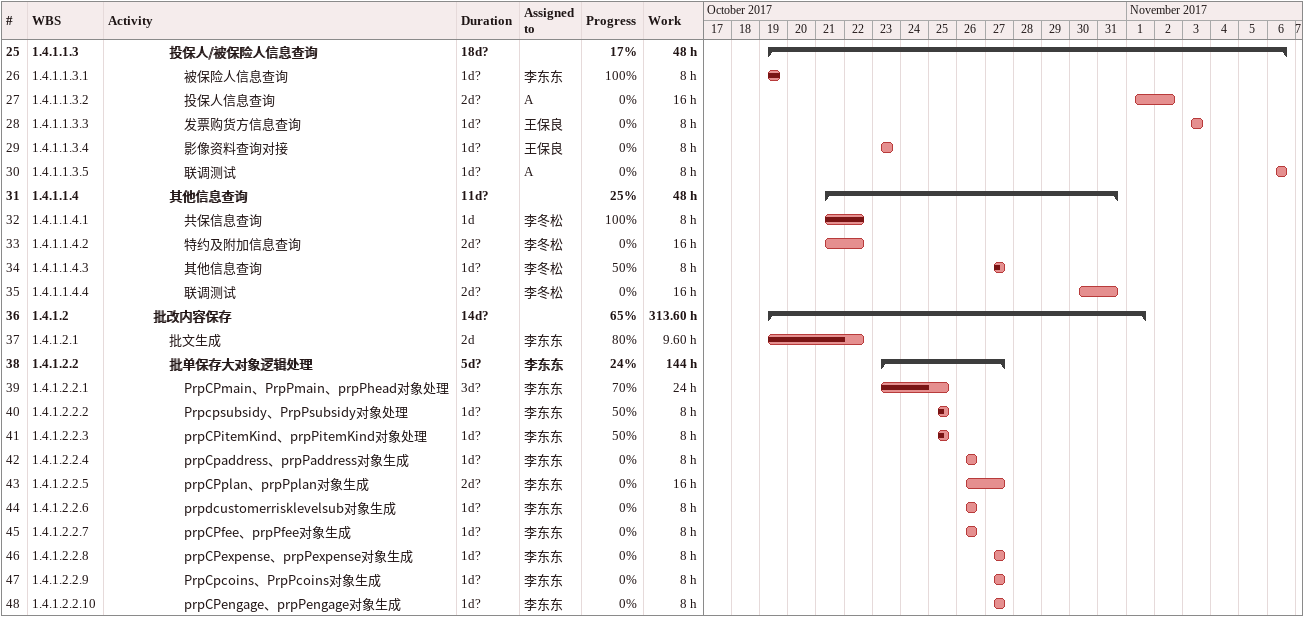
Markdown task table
| ID | WBS | Task | Duration | Start | Finish | Resources | % complete | Work (h) |
|---|---|---|---|---|---|---|---|---|
| 25 | 1.4.1.1.3 | **投保人/被保险人信息查询** | 18d? | 2017-10-19 | 2017-11-06 |  | 17 | 48 |
| 26 | 1.4.1.1.3.1 | 被保险人信息查询 | 1d? | 2017-10-19 | 2017-10-19 | 李东东 | 100 | 8 |
| 27 | 1.4.1.1.3.2 | 投保人信息查询 | 2d? | 2017-11-01 | 2017-11-02 | A | 0 | 16 |
| 28 | 1.4.1.1.3.3 | 发票购货方信息查询 | 1d? | 2017-11-03 | 2017-11-03 | 王保良 | 0 | 8 |
| 29 | 1.4.1.1.3.4 | 影像资料查询对接 | 1d? | 2017-10-23 | 2017-10-23 | 王保良 | 0 | 8 |
| 30 | 1.4.1.1.3.5 | 联调测试 | 1d? | 2017-11-06 | 2017-11-06 | A | 0 | 8 |
| 31 | 1.4.1.1.4 | **其他信息查询** | 11d? | 2017-10-21 | 2017-10-31 |  | 25 | 48 |
| 32 | 1.4.1.1.4.1 | 共保信息查询 | 1d | 2017-10-21 | 2017-10-22 | 李冬松 | 100 | 8 |
| 33 | 1.4.1.1.4.2 | 特约及附加信息查询 | 2d? | 2017-10-21 | 2017-10-22 | 李冬松 | 0 | 16 |
| 34 | 1.4.1.1.4.3 | 其他信息查询 | 1d? | 2017-10-27 | 2017-10-27 | 李冬松 | 50 | 8 |
| 35 | 1.4.1.1.4.4 | 联调测试 | 2d? | 2017-10-30 | 2017-10-31 | 李冬松 | 0 | 16 |
| 36 | 1.4.1.2 | **批改内容保存** | 14d? | 2017-10-19 | 2017-11-01 |  | 65 | 313.60 |
| 37 | 1.4.1.2.1 | 批文生成 | 2d | 2017-10-19 | 2017-10-22 | 李东东 | 80 | 9.60 |
| 38 | 1.4.1.2.2 | **批单保存大对象逻辑处理** | 5d? | 2017-10-23 | 2017-10-27 | 李东东 | 24 | 144 |
| 39 | 1.4.1.2.2.1 | PrpCPmain、PrpPmain、prpPhead对象处理 | 3d? | 2017-10-23 | 2017-10-25 | 李东东 | 70 | 24 |
| 40 | 1.4.1.2.2.2 | Prpcpsubsidy、PrpPsubsidy对象处理 | 1d? | 2017-10-25 | 2017-10-25 | 李东东 | 50 | 8 |
| 41 | 1.4.1.2.2.3 | prpCPitemKind、prpPitemKind对象处理 | 1d? | 2017-10-25 | 2017-10-25 | 李东东 | 50 | 8 |
| 42 | 1.4.1.2.2.4 | prpCpaddress、prpPaddress对象生成 | 1d? | 2017-10-26 | 2017-10-26 | 李东东 | 0 | 8 |
| 43 | 1.4.1.2.2.5 | prpCPplan、prpPplan对象生成 | 2d? | 2017-10-26 | 2017-10-27 | 李东东 | 0 | 16 |
| 44 | 1.4.1.2.2.6 | prpdcustomerrisklevelsub对象生成 | 1d? | 2017-10-26 | 2017-10-26 | 李东东 | 0 | 8 |
| 45 | 1.4.1.2.2.7 | prpCPfee、prpPfee对象生成 | 1d? | 2017-10-26 | 2017-10-26 | 李东东 | 0 | 8 |
| 46 | 1.4.1.2.2.8 | prpCPexpense、prpPexpense对象生成 | 1d? | 2017-10-27 | 2017-10-27 | 李东东 | 0 | 8 |
| 47 | 1.4.1.2.2.9 | PrpCpcoins、PrpPcoins对象生成 | 1d? | 2017-10-27 | 2017-10-27 | 李东东 | 0 | 8 |
| 48 | 1.4.1.2.2.10 | prpCPengage、prpPengage对象生成 | 1d? | 2017-10-27 | 2017-10-27 | 李东东 | 0 | 8 |
